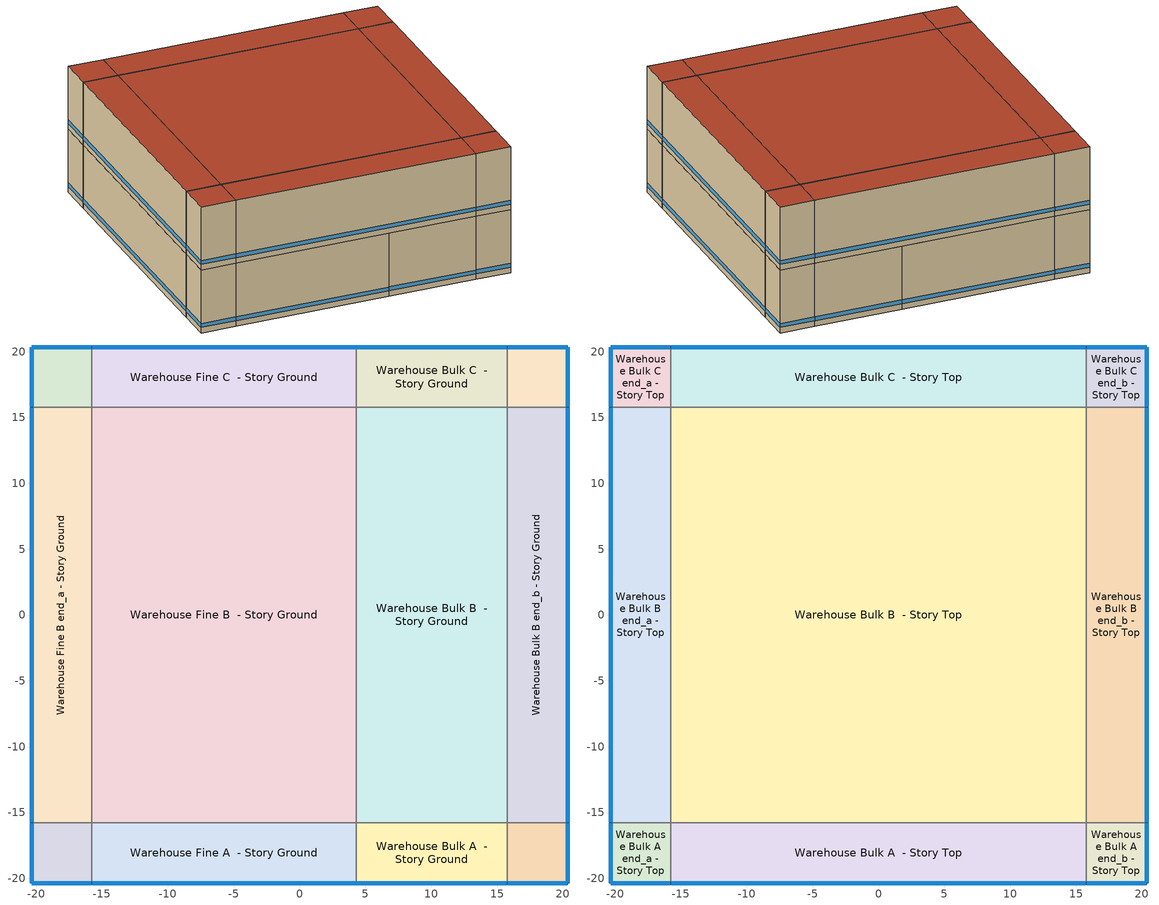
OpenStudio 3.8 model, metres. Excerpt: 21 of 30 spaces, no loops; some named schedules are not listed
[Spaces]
Warehouse Fine A end_a - Story Ground
 floor ground (Foundation F 126 Perim 914 Area 209): -20.35,-20.35 -20.35,-15.78 -15.78,-15.78 -15.78,-20.35 z0
 wall outside: -20.35,-15.78 -20.35,-20.35 -15.78,-20.35 z0:8.53
 wall to Warehouse Fine B end_a - Story Ground: -15.78,-15.78 -20.35,-15.78 z0:8.53
 wall to Warehouse Fine A  - Story Ground: -15.78,-20.35 -15.78,-15.78 z0:8.53
 window (Window U-0.56 SHGC 0.39): -20.35,-15.8 -20.35,-20.33 / -20.33,-20.35 -15.8,-20.35 z0.76:1.28
 ceiling adiabatic (Typical Interior Ceiling): -15.78,-20.35 -15.78,-15.78 -20.35,-15.78 -20.35,-20.35 z8.53
Warehouse Fine B end_a - Story Ground
 floor ground (Foundation F 126 Perim 3156 Area 14428): -20.35,-15.78 -20.35,15.78 -15.78,15.78 -15.78,-15.78 z0
 wall outside: -20.35,15.78 -20.35,-15.78 z0:8.53
 wall to Warehouse Fine C end_a - Story Ground: -15.78,15.78 -20.35,15.78 z0:8.53
 wall to Warehouse Fine B  - Story Ground: -15.78,-15.78 -15.78,15.78 z0:8.53
 window (Window U-0.56 SHGC 0.39): -20.35,15.75 -20.35,-15.75 z0.76:1.27
 ceiling adiabatic (Typical Interior Ceiling): -15.78,-15.78 -15.78,15.78 -20.35,15.78 -20.35,-15.78 z8.53
Warehouse Fine C end_a - Story Ground
 floor ground (Foundation F 126 Perim 914 Area 209): -20.35,15.78 -20.35,20.35 -15.78,20.35 -15.78,15.78 z0
 wall outside: -15.78,20.35 -20.35,20.35 -20.35,15.78 z0:8.53
 wall to Warehouse Fine C  - Story Ground: -15.78,15.78 -15.78,20.35 z0:8.53
 window (Window U-0.56 SHGC 0.39): -20.35,20.33 -20.35,15.8 / -15.8,20.35 -20.33,20.35 z0.76:1.28
 ceiling adiabatic (Typical Interior Ceiling): -15.78,15.78 -15.78,20.35 -20.35,20.35 -20.35,15.78 z8.53
Warehouse Fine A  - Story Ground
 floor ground (Foundation F 126 Perim 201 Area 9188): -15.78,-20.35 -15.78,-15.78 4.32,-15.78 4.32,-20.35 z0
 wall outside: -15.78,-20.35 4.32,-20.35 z0:8.53
 wall to Warehouse Fine B  - Story Ground: 4.32,-15.78 -15.78,-15.78 z0:8.53
 wall to Warehouse Bulk A  - Story Ground: 4.32,-20.35 4.32,-15.78 z0:8.53
 window (Window U-0.56 SHGC 0.39): -15.75,-20.35 4.29,-20.35 z0.76:1.28
 ceiling adiabatic (Typical Interior Ceiling): 4.32,-20.35 4.32,-15.78 -15.78,-15.78 -15.78,-20.35 z8.53
Warehouse Fine B  - Story Ground
 floor ground (Foundation F 126 Perim 0 Area 6342): -15.78,-15.78 -15.78,15.78 4.32,15.78 4.32,-15.78 z0
 wall to Warehouse Fine C  - Story Ground: 4.32,15.78 -15.78,15.78 z0:8.53
 wall to Warehouse Bulk B  - Story Ground: 4.32,-15.78 4.32,15.78 z0:8.53
 ceiling adiabatic (Typical Interior Ceiling): 4.32,-15.78 4.32,15.78 -15.78,15.78 -15.78,-15.78 z8.53
Warehouse Fine C  - Story Ground
 floor ground (Foundation F 126 Perim 201 Area 9188): -15.78,15.78 -15.78,20.35 4.32,20.35 4.32,15.78 z0
 wall outside: 4.32,20.35 -15.78,20.35 z0:8.53
 wall to Warehouse Bulk C  - Story Ground: 4.32,15.78 4.32,20.35 z0:8.53
 window (Window U-0.56 SHGC 0.39): 4.29,20.35 -15.75,20.35 z0.76:1.28
 ceiling adiabatic (Typical Interior Ceiling): 4.32,15.78 4.32,20.35 -15.78,20.35 -15.78,15.78 z8.53
Warehouse Bulk A  - Story Ground
 floor ground (Foundation F 126 Perim 1146 Area 524): 4.32,-20.35 4.32,-15.78 15.78,-15.78 15.78,-20.35 z0
 wall outside: 4.32,-20.35 15.78,-20.35 z0:8.53
 wall to Warehouse Bulk B  - Story Ground: 15.78,-15.78 4.32,-15.78 z0:8.53
 wall to Warehouse Bulk A end_b - Story Ground: 15.78,-20.35 15.78,-15.78 z0:8.53
 window (Window U-0.56 SHGC 0.39): 4.34,-20.35 15.75,-20.35 z0.76:1.28
 ceiling adiabatic (Typical Interior Ceiling): 15.78,-20.35 15.78,-15.78 4.32,-15.78 4.32,-20.35 z8.53
Warehouse Bulk B  - Story Ground
 floor ground (Foundation F 126 Perim 0 Area 36165): 4.32,-15.78 4.32,15.78 15.78,15.78 15.78,-15.78 z0
 wall to Warehouse Bulk C  - Story Ground: 15.78,15.78 4.32,15.78 z0:8.53
 wall to Warehouse Bulk B end_b - Story Ground: 15.78,-15.78 15.78,15.78 z0:8.53
 ceiling adiabatic (Typical Interior Ceiling): 15.78,-15.78 15.78,15.78 4.32,15.78 4.32,-15.78 z8.53
Warehouse Bulk C  - Story Ground
 floor ground (Foundation F 126 Perim 1146 Area 524): 4.32,15.78 4.32,20.35 15.78,20.35 15.78,15.78 z0
 wall outside: 15.78,20.35 4.32,20.35 z0:8.53
 wall to Warehouse Bulk C end_b - Story Ground: 15.78,15.78 15.78,20.35 z0:8.53
 window (Window U-0.56 SHGC 0.39): 15.75,20.35 4.34,20.35 z0.76:1.28
 ceiling adiabatic (Typical Interior Ceiling): 15.78,15.78 15.78,20.35 4.32,20.35 4.32,15.78 z8.53
Warehouse Bulk A end_b - Story Ground
 floor ground (Foundation F 126 Perim 914 Area 209): 15.78,-20.35 15.78,-15.78 20.35,-15.78 20.35,-20.35 z0
 wall outside: 15.78,-20.35 20.35,-20.35 20.35,-15.78 z0:8.53
 wall to Warehouse Bulk B end_b - Story Ground: 20.35,-15.78 15.78,-15.78 z0:8.53
 window (Window U-0.56 SHGC 0.39): 15.8,-20.35 20.33,-20.35 / 20.35,-20.33 20.35,-15.8 z0.76:1.28
 ceiling adiabatic (Typical Interior Ceiling): 20.35,-20.35 20.35,-15.78 15.78,-15.78 15.78,-20.35 z8.53
Warehouse Bulk B end_b - Story Ground
 floor ground (Foundation F 126 Perim 3156 Area 14428): 15.78,-15.78 15.78,15.78 20.35,15.78 20.35,-15.78 z0
 wall outside: 20.35,-15.78 20.35,15.78 z0:8.53
 wall to Warehouse Bulk C end_b - Story Ground: 20.35,15.78 15.78,15.78 z0:8.53
 window (Window U-0.56 SHGC 0.39): 20.35,-15.75 20.35,15.75 z0.76:1.27
 ceiling adiabatic (Typical Interior Ceiling): 20.35,-15.78 20.35,15.78 15.78,15.78 15.78,-15.78 z8.53
Warehouse Bulk C end_b - Story Ground
 floor ground (Foundation F 126 Perim 914 Area 209): 15.78,15.78 15.78,20.35 20.35,20.35 20.35,15.78 z0
 wall outside: 20.35,15.78 20.35,20.35 15.78,20.35 z0:8.53
 window (Window U-0.56 SHGC 0.39): 20.33,20.35 15.8,20.35 / 20.35,15.8 20.35,20.33 z0.76:1.28
 ceiling adiabatic (Typical Interior Ceiling): 20.35,15.78 20.35,20.35 15.78,20.35 15.78,15.78 z8.53
Warehouse Bulk A end_a - Story Top
 floor adiabatic (Typical Interior Floor): -20.35,-20.35 -20.35,-15.78 -15.78,-15.78 -15.78,-20.35 z8.53
 wall outside: -20.35,-15.78 -20.35,-20.35 -15.78,-20.35 z8.53:17.07
 wall to Warehouse Bulk B end_a - Story Top: -15.78,-15.78 -20.35,-15.78 z8.53:17.07
 wall to Warehouse Bulk A  - Story Top: -15.78,-20.35 -15.78,-15.78 z8.53:17.07
 window (Window U-0.56 SHGC 0.39): -20.35,-15.8 -20.35,-20.33 / -20.33,-20.35 -15.8,-20.35 z9.3:9.81
 roof outside: -15.78,-20.35 -15.78,-15.78 -20.35,-15.78 -20.35,-20.35 z17.07
Warehouse Bulk B end_a - Story Top
 floor adiabatic (Typical Interior Floor): -20.35,-15.78 -20.35,15.78 -15.78,15.78 -15.78,-15.78 z8.53
 wall outside: -20.35,15.78 -20.35,-15.78 z8.53:17.07
 wall to Warehouse Bulk C end_a - Story Top: -15.78,15.78 -20.35,15.78 z8.53:17.07
 wall to Warehouse Bulk B  - Story Top: -15.78,-15.78 -15.78,15.78 z8.53:17.07
 window (Window U-0.56 SHGC 0.39): -20.35,15.75 -20.35,-15.75 z9.3:9.81
 roof outside: -15.78,-15.78 -15.78,15.78 -20.35,15.78 -20.35,-15.78 z17.07
Warehouse Bulk C end_a - Story Top
 floor adiabatic (Typical Interior Floor): -20.35,15.78 -20.35,20.35 -15.78,20.35 -15.78,15.78 z8.53
 wall outside: -15.78,20.35 -20.35,20.35 -20.35,15.78 z8.53:17.07
 wall to Warehouse Bulk C  - Story Top: -15.78,15.78 -15.78,20.35 z8.53:17.07
 window (Window U-0.56 SHGC 0.39): -20.35,20.33 -20.35,15.8 / -15.8,20.35 -20.33,20.35 z9.3:9.81
 roof outside: -15.78,15.78 -15.78,20.35 -20.35,20.35 -20.35,15.78 z17.07
Warehouse Bulk A  - Story Top
 floor adiabatic (Typical Interior Floor): -15.78,-20.35 -15.78,-15.78 15.78,-15.78 15.78,-20.35 z8.53
 wall outside: -15.78,-20.35 15.78,-20.35 z8.53:17.07
 wall to Warehouse Bulk B  - Story Top: 15.78,-15.78 -15.78,-15.78 z8.53:17.07
 wall to Warehouse Bulk A end_b - Story Top: 15.78,-20.35 15.78,-15.78 z8.53:17.07
 window (Window U-0.56 SHGC 0.39): -15.75,-20.35 15.75,-20.35 z9.3:9.81
 roof outside: 15.78,-20.35 15.78,-15.78 -15.78,-15.78 -15.78,-20.35 z17.07
Warehouse Bulk B  - Story Top
 floor adiabatic (Typical Interior Floor): -15.78,-15.78 -15.78,15.78 15.78,15.78 15.78,-15.78 z8.53
 wall to Warehouse Bulk C  - Story Top: 15.78,15.78 -15.78,15.78 z8.53:17.07
 wall to Warehouse Bulk B end_b - Story Top: 15.78,-15.78 15.78,15.78 z8.53:17.07
 roof outside: 15.78,-15.78 15.78,15.78 -15.78,15.78 -15.78,-15.78 z17.07
Warehouse Bulk C  - Story Top
 floor adiabatic (Typical Interior Floor): -15.78,15.78 -15.78,20.35 15.78,20.35 15.78,15.78 z8.53
 wall outside: 15.78,20.35 -15.78,20.35 z8.53:17.07
 wall to Warehouse Bulk C end_b - Story Top: 15.78,15.78 15.78,20.35 z8.53:17.07
 window (Window U-0.56 SHGC 0.39): 15.75,20.35 -15.75,20.35 z9.3:9.81
 roof outside: 15.78,15.78 15.78,20.35 -15.78,20.35 -15.78,15.78 z17.07
Warehouse Bulk A end_b - Story Top
 floor adiabatic (Typical Interior Floor): 15.78,-20.35 15.78,-15.78 20.35,-15.78 20.35,-20.35 z8.53
 wall outside: 15.78,-20.35 20.35,-20.35 20.35,-15.78 z8.53:17.07
 wall to Warehouse Bulk B end_b - Story Top: 20.35,-15.78 15.78,-15.78 z8.53:17.07
 window (Window U-0.56 SHGC 0.39): 15.8,-20.35 20.33,-20.35 / 20.35,-20.33 20.35,-15.8 z9.3:9.81
 roof outside: 20.35,-20.35 20.35,-15.78 15.78,-15.78 15.78,-20.35 z17.07
Warehouse Bulk B end_b - Story Top
 floor adiabatic (Typical Interior Floor): 15.78,-15.78 15.78,15.78 20.35,15.78 20.35,-15.78 z8.53
 wall outside: 20.35,-15.78 20.35,15.78 z8.53:17.07
 wall to Warehouse Bulk C end_b - Story Top: 20.35,15.78 15.78,15.78 z8.53:17.07
 window (Window U-0.56 SHGC 0.39): 20.35,-15.75 20.35,15.75 z9.3:9.81
 roof outside: 20.35,-15.78 20.35,15.78 15.78,15.78 15.78,-15.78 z17.07
Warehouse Bulk C end_b - Story Top
 floor adiabatic (Typical Interior Floor): 15.78,15.78 15.78,20.35 20.35,20.35 20.35,15.78 z8.53
 wall outside: 20.35,15.78 20.35,20.35 15.78,20.35 z8.53:17.07
 window (Window U-0.56 SHGC 0.39): 20.33,20.35 15.8,20.35 / 20.35,15.8 20.35,20.33 z9.3:9.81
 roof outside: 20.35,15.78 20.35,20.35 15.78,20.35 15.78,15.78 z17.07
[Site]
Meriden Markham Muni_CT_USA: Latitude {deg}=41.51; Longitude {deg}=-72.83; Time Zone {hr}=-5; Elevation {m}=32; Terrain=City
[Site:WaterMainsTemperature]
Calculation Method=Correlation; Annual Average Outdoor Air Temperature {C}=10.8258; Maximum Difference In Monthly Average Outdoor Air Temperatures {deltaC}=27.25
[SizingPeriod:DesignDay] Barometric Pressure {Pa}=100941; Rain Indicator=No; Snow Indicator=No; Day of Month=21; Daylight Saving Time Indicator=No; Humidity Condition Type=Wetbulb; Dry-Bulb Temperature Range Modifier Type=DefaultMultipliers
Name | Maximum Dry-Bulb Temperature {C} | Daily Dry-Bulb Temperature Range {deltaC} | Wind Speed {m/s} | Wind Direction {deg} | Month | Day Type | Wetbulb or DewPoint at Maximum Dry-Bulb {C} | Solar Model Indicator | ASHRAE Clear Sky Optical Depth for Beam Irradiance | ASHRAE Clear Sky Optical Depth for Diffuse Irradiance | Sky Clearness
Meriden Markham Muni Ann Clg .4% Condns DB=>MWB 1 | 32.6 | 10.8 | 3.5 | 300 | 7 | SummerDesignDay | 23.2 | ASHRAETau | 0.449 | 2.121
Meriden Markham Muni Ann Clg .4% Condns WB=>MDB 1 | 30.1 | 10.8 | 3.5 | 300 | 7 | SummerDesignDay | 24.8 | ASHRAETau | 0.449 | 2.121
Meriden Markham Muni Ann Htg 99.6% Condns DB 1 | -14.9 | 0 | 2.1 | 0 | 1 | WinterDesignDay | -14.9 | ASHRAEClearSky |  |  | 0
Meriden Markham Muni August .4% Condns DB=>MCWB 1 | 34.1 | 10.7 | 3.5 | 300 | 8 | SummerDesignDay | 24.1 | ASHRAETau | 0.437 | 2.19
[ClimateZones]
Climate Zone Institution Name 1=ASHRAE; Climate Zone Document Name 1=ANSI/ASHRAE Standard 169; Climate Zone Document Year 1=2006; Climate Zone Value 1=ASHRAE 169-2013-5A
[Building]
ComStock DOE Ref Pre-1980|Warehouse: North Axis {deg}=45; Default Construction Set=ComStock DOE Ref Pre-1980 - Warehouse - ASHRAE 169-2013-5A; Default Schedule Set=Building Default Schedule Set; Standards Building Type=Warehouse
[Site:GroundTemperature:FCfactorMethod]
January Ground Temperature {C}=9.7; February Ground Temperature {C}=6; March Ground Temperature {C}=-2.2; April Ground Temperature {C}=-3.4; May Ground Temperature {C}=-4.2; June Ground Temperature {C}=2.7; July Ground Temperature {C}=7.5; August Ground Temperature {C}=13.7; September Ground Temperature {C}=18.6; October Ground Temperature {C}=22; November Ground Temperature {C}=20.7; December Ground Temperature {C}=16.5
[Construction:FfactorGroundFloor] F-Factor {W/m-K}=1.26344
Name | Area {m2} | PerimeterExposed {m}
Foundation F 126 Perim 914 Area 209 | 20.9032 | 9.144
Foundation F 126 Perim 1146 Area 524 | 52.396 | 11.4602
Foundation F 126 Perim 201 Area 9188 | 91.8829 | 20.0969
Foundation F 126 Perim 3156 Area 14428 | 144.279 | 31.5571
Foundation F 126 Perim 0 Area 36165 | 361.65 | 0
Foundation F 126 Perim 0 Area 6342 | 634.198 | 0
[DefaultConstructionSet]
ComStock DOE Ref Pre-1980 - Warehouse - ASHRAE 169-2013-5A: Default Exterior Surface Constructions=Default Surface Constructions 1; Default Interior Surface Constructions=Default Surface Constructions 2; Default Ground Contact Surface Constructions=Default Surface Constructions 3; Default Exterior SubSurface Constructions=Default Sub Surface Constructions 1; Default Interior SubSurface Constructions=Default Sub Surface Constructions 2; Interior Partition Construction=Typical Interior Partition
[DefaultSurfaceConstructions]
Name | Floor Construction | Wall Construction | Roof Ceiling Construction
Default Surface Constructions 1 | Typical Insulated Exterior Mass Floor | Typical Insulated Exterior Mass Wall R-6.41 | Typical IEAD Roof R-13.89
Default Surface Constructions 2 | Typical Interior Floor | Typical Interior Wall | Typical Interior Ceiling
Default Surface Constructions 3 | Typical Insulated Carpeted 6in Slab Floor | Typical Insulated Basement Mass Wall
[Construction]
Typical Insulated Exterior Mass Floor: 4 in. Normalweight Concrete Floor, Typical Carpet Pad
Typical IEAD Roof R-13.89: Roof Membrane, Typical Insulation R-12.77, Metal Roof Surface
Typical Interior Floor: 100mm Normalweight concrete floor, CP02 CARPET PAD
Typical Interior Wall: G01 13mm gypsum board, G01 13mm gypsum board
Typical Interior Ceiling: CP02 CARPET PAD, 100mm Normalweight concrete floor
Typical Insulated Carpeted 6in Slab Floor: 6 in. Normalweight Concrete Floor, Typical Carpet Pad
Typical Insulated Basement Mass Wall: 8 in. Concrete Block Basement Wall
U 0.62 SHGC 0.41 Simple Glazing Window U-0.62 SHGC 0.41: U 0.62 SHGC 0.41 Simple Glazing U-0.62 SHGC 0.41
U 0.62 SHGC 0.41 Simple Glazing Window U-0.62 SHGC 0.41 1: U 0.62 SHGC 0.41 Simple Glazing U-0.62 SHGC 0.41 1
Typical Insulated Metal Door: F08 Metal surface, Typical Insulation R-4.02
Typical Overhead Door: Typical Insulation R-4.02
Typical Interior Window: Clear 3mm
Typical Interior Door; Typical Interior Partition: G05 25mm wood
Typical Insulated Exterior Mass Wall R-6.41: 1IN Stucco, 8IN CONCRETE HW RefBldg, Typical Insulation R-4.02, 1/2IN Gypsum
InteriorFurnishings 1: Std Wood 6inch 1
Window U-0.56 SHGC 0.39: Simple Glazing Double - LowE - Clear - Aluminum
[Material] Thermal Absorptance=0.9
Name | Roughness | Thickness {m} | Conductivity {W/m-K} | Density {kg/m3} | Specific Heat {J/kg-K} | Solar Absorptance | Visible Absorptance
4 in. Normalweight Concrete Floor | MediumRough | 0.1016 | 2.31 | 2322 | 832 | 0.7 | 0.7
1/2IN Gypsum | Smooth | 0.0127 | 0.16 | 784.9 | 830 | 0.4 | 0.4
Roof Membrane | VeryRough | 0.0095 | 0.16 | 1121.29 | 1460 | 0.7 | 0.7
Metal Roof Surface; F08 Metal surface | Smooth | 0.0008 | 45.28 | 7824 | 500 | 0.7 | 0.7
100mm Normalweight concrete floor | MediumRough | 0.1016 | 2.31045 | 2322 | 832.557 | 0.7 | 0.7
G01 13mm gypsum board | Smooth | 0.0127 | 0.160031 | 800.001 | 1090.73 | 0.7 | 0.5
6 in. Normalweight Concrete Floor | MediumRough | 0.1524 | 2.31 | 2322 | 832 | 0.7 | 0.7
8 in. Concrete Block Basement Wall | MediumRough | 0.2032 | 1.326 | 1842 | 912 | 0.7 | 0.7
G05 25mm wood | MediumSmooth | 0.0254 | 0.15 | 608 | 1630 | 0.5 | 0.5
1IN Stucco | Smooth | 0.0253 | 0.6918 | 1858 | 837 | 0.7 | 0.92
8IN CONCRETE HW RefBldg | Rough | 0.2032 | 1.311 | 2240 | 836.8 | 0.7 | 0.7
Std Wood 6inch 1 | MediumSmooth | 0.15 | 0.12 | 540 | 1210 | 0.7 | 0.7
[Material:NoMass] Roughness=Smooth; Thermal Absorptance=0.9; Solar Absorptance=0.7
Name | Thermal Resistance {m2-K/W} | Visible Absorptance
Typical Carpet Pad; CP02 CARPET PAD | 0.21648 | 0.8
Typical Insulation R-12.77 | 2.24922 | 0.7
Typical Insulation R-4.02 | 0.708275 | 0.7
[DefaultSubSurfaceConstructions]
Name | Fixed Window Construction | Operable Window Construction | Door Construction | Overhead Door Construction | Tubular Daylight Dome Construction | Tubular Daylight Diffuser Construction
Default Sub Surface Constructions 1 | U 0.62 SHGC 0.41 Simple Glazing Window U-0.62 SHGC 0.41 | U 0.62 SHGC 0.41 Simple Glazing Window U-0.62 SHGC 0.41 1 | Typical Insulated Metal Door | Typical Overhead Door | Typical Interior Window | Typical Interior Window
Default Sub Surface Constructions 2 | Typical Interior Window | Typical Interior Window | Typical Interior Door
[WindowMaterial:SimpleGlazingSystem]
Name | U-Factor {W/m2-K} | Solar Heat Gain Coefficient | Visible Transmittance
U 0.62 SHGC 0.41 Simple Glazing U-0.62 SHGC 0.41; U 0.62 SHGC 0.41 Simple Glazing U-0.62 SHGC 0.41 1 | 3.52052 | 0.41 | 0.32
Simple Glazing Double - LowE - Clear - Aluminum | 3.17415 | 0.386 | 0.591
[WindowMaterial:Glazing]
Clear 3mm: Optical Data Type=SpectralAverage; Thickness {m}=0.003; Solar Transmittance at Normal Incidence=0.837; Front Side Solar Reflectance at Normal Incidence=0.075; Back Side Solar Reflectance at Normal Incidence=0.075; Visible Transmittance at Normal Incidence=0.898; Front Side Visible Reflectance at Normal Incidence=0.081; Back Side Visible Reflectance at Normal Incidence=0.081; Infrared Transmittance at Normal Incidence=0; Front Side Infrared Hemispherical Emissivity=0.84; Back Side Infrared Hemispherical Emissivity=0.84; Conductivity {W/m-K}=0.9; Dirt Correction Factor for Solar and Visible Transmittance=1; Solar Diffusing=No
[SpaceType] Standards Building Type=Warehouse
Name | Default Schedule Set | Design Specification Outdoor Air Object | Standards Space Type
Warehouse Office - ComStock DOE Ref Pre-1980 | Warehouse Office Schedule Set | Warehouse Office Ventilation | Office
Warehouse Fine - ComStock DOE Ref Pre-1980 | Warehouse Fine Schedule Set | Warehouse Fine Ventilation | Fine
Warehouse Bulk - ComStock DOE Ref Pre-1980 | Warehouse Bulk Schedule Set | Warehouse Bulk Ventilation | Bulk
[BuildingStory] Nominal Floor to Floor Height {m}=8.5344
Name | Nominal Z Coordinate {m}
Story Ground | 0
Story Top | 8.5344
[Space]
Name | Space Type | Building Story | Thermal Zone
Warehouse Fine A end_a - Story Ground | Warehouse Fine - ComStock DOE Ref Pre-1980 | Story Ground | Zone Warehouse Fine A end_a - Story Ground
Warehouse Fine B end_a - Story Ground | Warehouse Fine - ComStock DOE Ref Pre-1980 | Story Ground | Zone Warehouse Fine B end_a - Story Ground
Warehouse Fine C end_a - Story Ground | Warehouse Fine - ComStock DOE Ref Pre-1980 | Story Ground | Zone Warehouse Fine C end_a - Story Ground
Warehouse Fine A  - Story Ground | Warehouse Fine - ComStock DOE Ref Pre-1980 | Story Ground | Zone Warehouse Fine A  - Story Ground
Warehouse Fine B  - Story Ground | Warehouse Fine - ComStock DOE Ref Pre-1980 | Story Ground | Zone Warehouse Fine B  - Story Ground
Warehouse Fine C  - Story Ground | Warehouse Fine - ComStock DOE Ref Pre-1980 | Story Ground | Zone Warehouse Fine C  - Story Ground
Warehouse Bulk A  - Story Ground | Warehouse Bulk - ComStock DOE Ref Pre-1980 | Story Ground | Zone Warehouse Bulk A  - Story Ground
Warehouse Bulk B  - Story Ground | Warehouse Bulk - ComStock DOE Ref Pre-1980 | Story Ground | Zone Warehouse Bulk B  - Story Ground
Warehouse Bulk C  - Story Ground | Warehouse Bulk - ComStock DOE Ref Pre-1980 | Story Ground | Zone Warehouse Bulk C  - Story Ground
Warehouse Bulk A end_b - Story Ground | Warehouse Bulk - ComStock DOE Ref Pre-1980 | Story Ground | Zone Warehouse Bulk A end_b - Story Ground
Warehouse Bulk B end_b - Story Ground | Warehouse Bulk - ComStock DOE Ref Pre-1980 | Story Ground | Zone Warehouse Bulk B end_b - Story Ground
Warehouse Bulk C end_b - Story Ground | Warehouse Bulk - ComStock DOE Ref Pre-1980 | Story Ground | Zone Warehouse Bulk C end_b - Story Ground
Warehouse Bulk A end_a - Story Top | Warehouse Bulk - ComStock DOE Ref Pre-1980 | Story Top | Zone Warehouse Bulk A end_a - Story Top
Warehouse Bulk B end_a - Story Top | Warehouse Bulk - ComStock DOE Ref Pre-1980 | Story Top | Zone Warehouse Bulk B end_a - Story Top
Warehouse Bulk C end_a - Story Top | Warehouse Bulk - ComStock DOE Ref Pre-1980 | Story Top | Zone Warehouse Bulk C end_a - Story Top
Warehouse Bulk A  - Story Top | Warehouse Bulk - ComStock DOE Ref Pre-1980 | Story Top | Zone Warehouse Bulk A  - Story Top
Warehouse Bulk B  - Story Top | Warehouse Bulk - ComStock DOE Ref Pre-1980 | Story Top | Zone Warehouse Bulk B  - Story Top
Warehouse Bulk C  - Story Top | Warehouse Bulk - ComStock DOE Ref Pre-1980 | Story Top | Zone Warehouse Bulk C  - Story Top
Warehouse Bulk A end_b - Story Top | Warehouse Bulk - ComStock DOE Ref Pre-1980 | Story Top | Zone Warehouse Bulk A end_b - Story Top
Warehouse Bulk B end_b - Story Top | Warehouse Bulk - ComStock DOE Ref Pre-1980 | Story Top | Zone Warehouse Bulk B end_b - Story Top
Warehouse Bulk C end_b - Story Top | Warehouse Bulk - ComStock DOE Ref Pre-1980 | Story Top | Zone Warehouse Bulk C end_b - Story Top
Warehouse Office A end_a - Story Ground | Warehouse Office - ComStock DOE Ref Pre-1980 | Story Ground | Zone Warehouse Office A end_a - Story Ground
Warehouse Office B end_a - Story Ground | Warehouse Office - ComStock DOE Ref Pre-1980 | Story Ground | Zone Warehouse Office B end_a - Story Ground
Warehouse Office C end_a - Story Ground | Warehouse Office - ComStock DOE Ref Pre-1980 | Story Ground | Zone Warehouse Office C end_a - Story Ground
Warehouse Office A  - Story Ground | Warehouse Office - ComStock DOE Ref Pre-1980 | Story Ground | Zone Warehouse Office A  - Story Ground
Warehouse Office B  - Story Ground | Warehouse Office - ComStock DOE Ref Pre-1980 | Story Ground | Zone Warehouse Office B  - Story Ground
Warehouse Office C  - Story Ground | Warehouse Office - ComStock DOE Ref Pre-1980 | Story Ground | Zone Warehouse Office C  - Story Ground
Warehouse Office A end_b - Story Ground | Warehouse Office - ComStock DOE Ref Pre-1980 | Story Ground | Zone Warehouse Office A end_b - Story Ground
Warehouse Office B end_b - Story Ground | Warehouse Office - ComStock DOE Ref Pre-1980 | Story Ground | Zone Warehouse Office B end_b - Story Ground
Warehouse Office C end_b - Story Ground | Warehouse Office - ComStock DOE Ref Pre-1980 | Story Ground | Zone Warehouse Office C end_b - Story Ground
[ThermalZone] Multiplier=1; Use Ideal Air Loads=No
Name | Thermostat
Zone Warehouse Fine A end_a - Story Ground | Warehouse Fine - ComStock DOE Ref Pre-1980 Thermostat 1
Zone Warehouse Fine B end_a - Story Ground | Warehouse Fine - ComStock DOE Ref Pre-1980 Thermostat 3
Zone Warehouse Fine C end_a - Story Ground | Warehouse Fine - ComStock DOE Ref Pre-1980 Thermostat 5
Zone Warehouse Fine A  - Story Ground | Warehouse Fine - ComStock DOE Ref Pre-1980 Thermostat
Zone Warehouse Fine B  - Story Ground | Warehouse Fine - ComStock DOE Ref Pre-1980 Thermostat 2
Zone Warehouse Fine C  - Story Ground | Warehouse Fine - ComStock DOE Ref Pre-1980 Thermostat 4
Zone Warehouse Bulk A  - Story Ground | Warehouse Bulk - ComStock DOE Ref Pre-1980 Thermostat
Zone Warehouse Bulk B  - Story Ground | Warehouse Bulk - ComStock DOE Ref Pre-1980 Thermostat 5
Zone Warehouse Bulk C  - Story Ground | Warehouse Bulk - ComStock DOE Ref Pre-1980 Thermostat 10
Zone Warehouse Bulk A end_b - Story Ground | Warehouse Bulk - ComStock DOE Ref Pre-1980 Thermostat 3
Zone Warehouse Bulk B end_b - Story Ground | Warehouse Bulk - ComStock DOE Ref Pre-1980 Thermostat 8
Zone Warehouse Bulk C end_b - Story Ground | Warehouse Bulk - ComStock DOE Ref Pre-1980 Thermostat 13
Zone Warehouse Bulk A end_a - Story Top | Warehouse Bulk - ComStock DOE Ref Pre-1980 Thermostat 2
Zone Warehouse Bulk B end_a - Story Top | Warehouse Bulk - ComStock DOE Ref Pre-1980 Thermostat 7
Zone Warehouse Bulk C end_a - Story Top | Warehouse Bulk - ComStock DOE Ref Pre-1980 Thermostat 12
Zone Warehouse Bulk A  - Story Top | Warehouse Bulk - ComStock DOE Ref Pre-1980 Thermostat 1
Zone Warehouse Bulk B  - Story Top | Warehouse Bulk - ComStock DOE Ref Pre-1980 Thermostat 6
Zone Warehouse Bulk C  - Story Top | Warehouse Bulk - ComStock DOE Ref Pre-1980 Thermostat 11
Zone Warehouse Bulk A end_b - Story Top | Warehouse Bulk - ComStock DOE Ref Pre-1980 Thermostat 4
Zone Warehouse Bulk B end_b - Story Top | Warehouse Bulk - ComStock DOE Ref Pre-1980 Thermostat 9
Zone Warehouse Bulk C end_b - Story Top | Warehouse Bulk - ComStock DOE Ref Pre-1980 Thermostat 14
Zone Warehouse Office A end_a - Story Ground | Warehouse Office - ComStock DOE Ref Pre-1980 Thermostat 1
Zone Warehouse Office B end_a - Story Ground | Warehouse Office - ComStock DOE Ref Pre-1980 Thermostat 4
Zone Warehouse Office C end_a - Story Ground | Warehouse Office - ComStock DOE Ref Pre-1980 Thermostat 7
Zone Warehouse Office A  - Story Ground | Warehouse Office - ComStock DOE Ref Pre-1980 Thermostat
Zone Warehouse Office B  - Story Ground | Warehouse Office - ComStock DOE Ref Pre-1980 Thermostat 3
Zone Warehouse Office C  - Story Ground | Warehouse Office - ComStock DOE Ref Pre-1980 Thermostat 6
Zone Warehouse Office A end_b - Story Ground | Warehouse Office - ComStock DOE Ref Pre-1980 Thermostat 2
Zone Warehouse Office B end_b - Story Ground | Warehouse Office - ComStock DOE Ref Pre-1980 Thermostat 5
Zone Warehouse Office C end_b - Story Ground | Warehouse Office - ComStock DOE Ref Pre-1980 Thermostat 8
[Lights:Definition] Design Level Calculation Method=Watts/Area; Fraction Visible=0.2; Return Air Fraction=0
Name | Watts per Space Floor Area {W/m2} | Fraction Radiant
Warehouse Bulk - ComStock DOE Ref Pre-1980 General Lights Definition | 3.24117 | 0.465
Warehouse Fine - ComStock DOE Ref Pre-1980 General Lights Definition | 6.6746 | 0.465
Warehouse Office - ComStock DOE Ref Pre-1980 General Lights Definition | 6.74433 | 0.31
[ElectricEquipment:Definition] Fraction Latent=0
Name | Design Level Calculation Method | Watts per Space Floor Area {W/m2} | Fraction Radiant | Fraction Lost | Design Level {W}
Warehouse Bulk Elec Equip Definition | Watts/Area | 8.8185 | 0.5 | 0
Warehouse Office Elec Equip Definition | Watts/Area | 27.8263 | 0.5 | 0
Elevator Lift Motor | EquipmentLevel |  | 0 | 1 | 14610
[ElectricEquipment]
Name | Electric Equipment Definition | Space or SpaceType | Schedule | Multiplier
Warehouse Bulk Elec Equip | Warehouse Bulk Elec Equip Definition | Warehouse Bulk - ComStock DOE Ref Pre-1980
Warehouse Office Elec Equip | Warehouse Office Elec Equip Definition | Warehouse Office - ComStock DOE Ref Pre-1980
2 Elevator Lift Motors | Elevator Lift Motor | Warehouse Fine B  - Story Ground | Elevator Schedule 1 | 2
[DesignSpecification:OutdoorAir] Outdoor Air Method=Sum
Name | Outdoor Air Flow per Floor Area {m3/s-m2} | Outdoor Air Flow per Person {m3/s-person}
Warehouse Bulk Ventilation; Warehouse Fine Ventilation | 0.000254
Warehouse Office Ventilation |  | 0.00943895
[DefaultScheduleSet]
Name | Number of People Schedule | People Activity Level Schedule | Lighting Schedule | Electric Equipment Schedule | Infiltration Schedule | Hours of Operation Schedule
Warehouse Bulk Schedule Set; Warehouse Fine Schedule Set | Warehouse Bldg Occ | Warehouse Activity | Warehouse BLDG_LIGHT_STORAGE_SCH | Warehouse Bldg Equip | Always On
Warehouse Office Schedule Set | Warehouse Bldg Occ | Warehouse Activity | Warehouse BLDG_LIGHT_OFFICE_SCH | Warehouse Office_Plug_SCH | Always On
Building Default Schedule Set |  |  |  |  |  | Building Hours of Operation NonResidential
[People:Definition]
Warehouse Office People Definition: Number of People Calculation Method=People/Area; People per Space Floor Area {person/m2}=0.0210973; Fraction Radiant=0.3
[People]
Warehouse Office People: People Definition=Warehouse Office People Definition; Space or SpaceType=Warehouse Office - ComStock DOE Ref Pre-1980; Work Efficiency Schedule=Work Efficiency Schedule; Clothing Insulation Schedule=Clothing Schedule; Air Velocity Schedule=Air Velocity Schedule; Multiplier=1
[Exterior:Lights:Definition]
Name | Design Level {W}
Parking Areas and Drives Def (W/ft^2) | 0.0276385
Building Facades Def (W/ft^2) | 0.15
Main Entries Def (W/ft) | 30
Other Doors Def (W/ft) | 20
[Exterior:Lights] Schedule=Always On Discrete; Control Option=AstronomicalClock
Name | Exterior Lights Definition | Multiplier
Parking Areas and Drives | Parking Areas and Drives Def (W/ft^2) | 15187.5
Building Facades | Building Facades Def (W/ft^2) | 17356.3
Main Entries | Main Entries Def (W/ft) | 15
Other Doors | Other Doors Def (W/ft) | 15
[ThermostatSetpoint:DualSetpoint]
Name | Heating Setpoint Temperature Schedule | Cooling Setpoint Temperature Schedule
Warehouse Bulk - ComStock DOE Ref Pre-1980 Thermostat; Warehouse Bulk - ComStock DOE Ref Pre-1980 Thermostat 1; Warehouse Bulk - ComStock DOE Ref Pre-1980 Thermostat 2; Warehouse Bulk - ComStock DOE Ref Pre-1980 Thermostat 3; Warehouse Bulk - ComStock DOE Ref Pre-1980 Thermostat 4; Warehouse Bulk - ComStock DOE Ref Pre-1980 Thermostat 5; Warehouse Bulk - ComStock DOE Ref Pre-1980 Thermostat 6; Warehouse Bulk - ComStock DOE Ref Pre-1980 Thermostat 7; Warehouse Bulk - ComStock DOE Ref Pre-1980 Thermostat 8; Warehouse Bulk - ComStock DOE Ref Pre-1980 Thermostat 9; Warehouse Bulk - ComStock DOE Ref Pre-1980 Thermostat 10; Warehouse Bulk - ComStock DOE Ref Pre-1980 Thermostat 11; Warehouse Bulk - ComStock DOE Ref Pre-1980 Thermostat 12; Warehouse Bulk - ComStock DOE Ref Pre-1980 Thermostat 13; Warehouse Bulk - ComStock DOE Ref Pre-1980 Thermostat 14 | Warehouse HtgSetp BulkStorage | Warehouse ClgSetp BulkStorage
Warehouse Fine - ComStock DOE Ref Pre-1980 Thermostat; Warehouse Fine - ComStock DOE Ref Pre-1980 Thermostat 1; Warehouse Fine - ComStock DOE Ref Pre-1980 Thermostat 2; Warehouse Fine - ComStock DOE Ref Pre-1980 Thermostat 3; Warehouse Fine - ComStock DOE Ref Pre-1980 Thermostat 4; Warehouse Fine - ComStock DOE Ref Pre-1980 Thermostat 5 | Warehouse HtgSetp FineStorage | Warehouse ClgSetp FineStorage
Warehouse Office - ComStock DOE Ref Pre-1980 Thermostat; Warehouse Office - ComStock DOE Ref Pre-1980 Thermostat 1; Warehouse Office - ComStock DOE Ref Pre-1980 Thermostat 2; Warehouse Office - ComStock DOE Ref Pre-1980 Thermostat 3; Warehouse Office - ComStock DOE Ref Pre-1980 Thermostat 4; Warehouse Office - ComStock DOE Ref Pre-1980 Thermostat 5; Warehouse Office - ComStock DOE Ref Pre-1980 Thermostat 6; Warehouse Office - ComStock DOE Ref Pre-1980 Thermostat 7; Warehouse Office - ComStock DOE Ref Pre-1980 Thermostat 8 | Warehouse HtgSetp | Warehouse Cooling Setpoint
[InternalMass:Definition]
Internal Mass Definition 2: Construction=InteriorFurnishings 1; Design Level Calculation Method=SurfaceArea/Area; Surface Area per Space Floor Area=2
[InternalMass] Internal Mass Definition=Internal Mass Definition 2; Multiplier=1
Name | Space or SpaceType
Warehouse Office C end_b - Story Ground Mass | Warehouse Office C end_b - Story Ground
Warehouse Fine A  - Story Ground Mass | Warehouse Fine A  - Story Ground
Warehouse Fine B end_a - Story Ground Mass | Warehouse Fine B end_a - Story Ground
Warehouse Office B end_b - Story Ground Mass | Warehouse Office B end_b - Story Ground
Warehouse Fine B  - Story Ground Mass | Warehouse Fine B  - Story Ground
Warehouse Fine C end_a - Story Ground Mass | Warehouse Fine C end_a - Story Ground
Warehouse Fine C  - Story Ground Mass | Warehouse Fine C  - Story Ground
Warehouse Office C end_a - Story Ground Mass | Warehouse Office C end_a - Story Ground
Warehouse Fine A end_a - Story Ground Mass | Warehouse Fine A end_a - Story Ground
Warehouse Office A  - Story Ground Mass | Warehouse Office A  - Story Ground
Warehouse Office A end_a - Story Ground Mass | Warehouse Office A end_a - Story Ground
Warehouse Office B end_a - Story Ground Mass | Warehouse Office B end_a - Story Ground
Warehouse Office B  - Story Ground Mass | Warehouse Office B  - Story Ground
Warehouse Office C  - Story Ground Mass | Warehouse Office C  - Story Ground
Warehouse Office A end_b - Story Ground Mass | Warehouse Office A end_b - Story Ground
[Lights] Fraction Replaceable=1
Name | Lights Definition | Space or SpaceType
Warehouse Bulk - ComStock DOE Ref Pre-1980 General Lighting | Warehouse Bulk - ComStock DOE Ref Pre-1980 General Lights Definition | Warehouse Bulk - ComStock DOE Ref Pre-1980
Warehouse Fine - ComStock DOE Ref Pre-1980 General Lighting | Warehouse Fine - ComStock DOE Ref Pre-1980 General Lights Definition | Warehouse Fine - ComStock DOE Ref Pre-1980
Warehouse Office - ComStock DOE Ref Pre-1980 General Lighting | Warehouse Office - ComStock DOE Ref Pre-1980 General Lights Definition | Warehouse Office - ComStock DOE Ref Pre-1980
[SpaceInfiltration:DesignFlowRate] Design Flow Rate Calculation Method=Flow/ExteriorArea; Flow per Exterior Surface Area {m3/s-m2}=0.000413282; Velocity Term Coefficient=0
Name | Space or SpaceType | Schedule | Constant Term Coefficient | Temperature Term Coefficient | Velocity Squared Term Coefficient
Warehouse Office C end_b - Story Ground HVAC On Infiltration | Warehouse Office C end_b - Story Ground | Infiltration HVAC On Schedule | 0.0164 | 0.0054 | 0.036
Warehouse Office C end_b - Story Ground HVAC Off Infiltration | Warehouse Office C end_b - Story Ground | Infiltration HVAC Off Schedule | 0 | 0.009 | 0.0471
Warehouse Bulk A end_a - Story Top HVAC On Infiltration | Warehouse Bulk A end_a - Story Top | Infiltration HVAC On Schedule | 0.0164 | 0.0054 | 0.036
Warehouse Bulk A end_a - Story Top HVAC Off Infiltration | Warehouse Bulk A end_a - Story Top | Infiltration HVAC Off Schedule | 0 | 0.009 | 0.0471
Warehouse Bulk A end_b - Story Ground HVAC On Infiltration | Warehouse Bulk A end_b - Story Ground | Infiltration HVAC On Schedule | 0.0164 | 0.0054 | 0.036
Warehouse Bulk A end_b - Story Ground HVAC Off Infiltration | Warehouse Bulk A end_b - Story Ground | Infiltration HVAC Off Schedule | 0 | 0.009 | 0.0471
Warehouse Bulk C  - Story Ground HVAC On Infiltration | Warehouse Bulk C  - Story Ground | Infiltration HVAC On Schedule | 0.0164 | 0.0054 | 0.036
Warehouse Bulk C  - Story Ground HVAC Off Infiltration | Warehouse Bulk C  - Story Ground | Infiltration HVAC Off Schedule | 0 | 0.009 | 0.0471
Warehouse Bulk A  - Story Ground HVAC On Infiltration | Warehouse Bulk A  - Story Ground | Infiltration HVAC On Schedule | 0.0164 | 0.0054 | 0.036
Warehouse Bulk A  - Story Ground HVAC Off Infiltration | Warehouse Bulk A  - Story Ground | Infiltration HVAC Off Schedule | 0 | 0.009 | 0.0471
Warehouse Fine A  - Story Ground HVAC On Infiltration | Warehouse Fine A  - Story Ground | Infiltration HVAC On Schedule | 0.0164 | 0.0054 | 0.036
Warehouse Fine A  - Story Ground HVAC Off Infiltration | Warehouse Fine A  - Story Ground | Infiltration HVAC Off Schedule | 0 | 0.009 | 0.0471
Warehouse Fine B end_a - Story Ground HVAC On Infiltration | Warehouse Fine B end_a - Story Ground | Infiltration HVAC On Schedule | 0.0164 | 0.0054 | 0.036
Warehouse Fine B end_a - Story Ground HVAC Off Infiltration | Warehouse Fine B end_a - Story Ground | Infiltration HVAC Off Schedule | 0 | 0.009 | 0.0471
Warehouse Bulk B end_b - Story Top HVAC On Infiltration | Warehouse Bulk B end_b - Story Top | Infiltration HVAC On Schedule | 0.0164 | 0.0054 | 0.036
Warehouse Bulk B end_b - Story Top HVAC Off Infiltration | Warehouse Bulk B end_b - Story Top | Infiltration HVAC Off Schedule | 0 | 0.009 | 0.0471
Warehouse Bulk C end_b - Story Ground HVAC On Infiltration | Warehouse Bulk C end_b - Story Ground | Infiltration HVAC On Schedule | 0.0164 | 0.0054 | 0.036
Warehouse Bulk C end_b - Story Ground HVAC Off Infiltration | Warehouse Bulk C end_b - Story Ground | Infiltration HVAC Off Schedule | 0 | 0.009 | 0.0471
Warehouse Bulk B end_b - Story Ground HVAC On Infiltration | Warehouse Bulk B end_b - Story Ground | Infiltration HVAC On Schedule | 0.0164 | 0.0054 | 0.036
Warehouse Bulk B end_b - Story Ground HVAC Off Infiltration | Warehouse Bulk B end_b - Story Ground | Infiltration HVAC Off Schedule | 0 | 0.009 | 0.0471
Warehouse Office B end_b - Story Ground HVAC On Infiltration | Warehouse Office B end_b - Story Ground | Infiltration HVAC On Schedule | 0.0164 | 0.0054 | 0.036
Warehouse Office B end_b - Story Ground HVAC Off Infiltration | Warehouse Office B end_b - Story Ground | Infiltration HVAC Off Schedule | 0 | 0.009 | 0.0471
Warehouse Fine C end_a - Story Ground HVAC On Infiltration | Warehouse Fine C end_a - Story Ground | Infiltration HVAC On Schedule | 0.0164 | 0.0054 | 0.036
Warehouse Fine C end_a - Story Ground HVAC Off Infiltration | Warehouse Fine C end_a - Story Ground | Infiltration HVAC Off Schedule | 0 | 0.009 | 0.0471
Warehouse Bulk B  - Story Top HVAC On Infiltration | Warehouse Bulk B  - Story Top | Infiltration HVAC On Schedule | 0.0164 | 0.0054 | 0.036
Warehouse Bulk B  - Story Top HVAC Off Infiltration | Warehouse Bulk B  - Story Top | Infiltration HVAC Off Schedule | 0 | 0.009 | 0.0471
Warehouse Fine C  - Story Ground HVAC On Infiltration | Warehouse Fine C  - Story Ground | Infiltration HVAC On Schedule | 0.0164 | 0.0054 | 0.036
Warehouse Fine C  - Story Ground HVAC Off Infiltration | Warehouse Fine C  - Story Ground | Infiltration HVAC Off Schedule | 0 | 0.009 | 0.0471
Warehouse Office C end_a - Story Ground HVAC On Infiltration | Warehouse Office C end_a - Story Ground | Infiltration HVAC On Schedule | 0.0164 | 0.0054 | 0.036
Warehouse Office C end_a - Story Ground HVAC Off Infiltration | Warehouse Office C end_a - Story Ground | Infiltration HVAC Off Schedule | 0 | 0.009 | 0.0471
Warehouse Fine A end_a - Story Ground HVAC On Infiltration | Warehouse Fine A end_a - Story Ground | Infiltration HVAC On Schedule | 0.0164 | 0.0054 | 0.036
Warehouse Fine A end_a - Story Ground HVAC Off Infiltration | Warehouse Fine A end_a - Story Ground | Infiltration HVAC Off Schedule | 0 | 0.009 | 0.0471
Warehouse Bulk A end_b - Story Top HVAC On Infiltration | Warehouse Bulk A end_b - Story Top | Infiltration HVAC On Schedule | 0.0164 | 0.0054 | 0.036
Warehouse Bulk A end_b - Story Top HVAC Off Infiltration | Warehouse Bulk A end_b - Story Top | Infiltration HVAC Off Schedule | 0 | 0.009 | 0.0471
Warehouse Office A  - Story Ground HVAC On Infiltration | Warehouse Office A  - Story Ground | Infiltration HVAC On Schedule | 0.0164 | 0.0054 | 0.036
Warehouse Office A  - Story Ground HVAC Off Infiltration | Warehouse Office A  - Story Ground | Infiltration HVAC Off Schedule | 0 | 0.009 | 0.0471
Warehouse Bulk B end_a - Story Top HVAC On Infiltration | Warehouse Bulk B end_a - Story Top | Infiltration HVAC On Schedule | 0.0164 | 0.0054 | 0.036
Warehouse Bulk B end_a - Story Top HVAC Off Infiltration | Warehouse Bulk B end_a - Story Top | Infiltration HVAC Off Schedule | 0 | 0.009 | 0.0471
Warehouse Bulk C end_a - Story Top HVAC On Infiltration | Warehouse Bulk C end_a - Story Top | Infiltration HVAC On Schedule | 0.0164 | 0.0054 | 0.036
Warehouse Bulk C end_a - Story Top HVAC Off Infiltration | Warehouse Bulk C end_a - Story Top | Infiltration HVAC Off Schedule | 0 | 0.009 | 0.0471
Warehouse Bulk A  - Story Top HVAC On Infiltration | Warehouse Bulk A  - Story Top | Infiltration HVAC On Schedule | 0.0164 | 0.0054 | 0.036
Warehouse Bulk A  - Story Top HVAC Off Infiltration | Warehouse Bulk A  - Story Top | Infiltration HVAC Off Schedule | 0 | 0.009 | 0.0471
Warehouse Bulk C end_b - Story Top HVAC On Infiltration | Warehouse Bulk C end_b - Story Top | Infiltration HVAC On Schedule | 0.0164 | 0.0054 | 0.036
Warehouse Bulk C end_b - Story Top HVAC Off Infiltration | Warehouse Bulk C end_b - Story Top | Infiltration HVAC Off Schedule | 0 | 0.009 | 0.0471
Warehouse Office A end_a - Story Ground HVAC On Infiltration | Warehouse Office A end_a - Story Ground | Infiltration HVAC On Schedule | 0.0164 | 0.0054 | 0.036
Warehouse Office A end_a - Story Ground HVAC Off Infiltration | Warehouse Office A end_a - Story Ground | Infiltration HVAC Off Schedule | 0 | 0.009 | 0.0471
Warehouse Office B end_a - Story Ground HVAC On Infiltration | Warehouse Office B end_a - Story Ground | Infiltration HVAC On Schedule | 0.0164 | 0.0054 | 0.036
Warehouse Office B end_a - Story Ground HVAC Off Infiltration | Warehouse Office B end_a - Story Ground | Infiltration HVAC Off Schedule | 0 | 0.009 | 0.0471
Warehouse Office B  - Story Ground HVAC On Infiltration | Warehouse Office B  - Story Ground | Infiltration HVAC On Schedule | 0.0164 | 0.0054 | 0.036
Warehouse Office B  - Story Ground HVAC Off Infiltration | Warehouse Office B  - Story Ground | Infiltration HVAC Off Schedule | 0 | 0.009 | 0.0471
Warehouse Office C  - Story Ground HVAC On Infiltration | Warehouse Office C  - Story Ground | Infiltration HVAC On Schedule | 0.0164 | 0.0054 | 0.036
Warehouse Office C  - Story Ground HVAC Off Infiltration | Warehouse Office C  - Story Ground | Infiltration HVAC Off Schedule | 0 | 0.009 | 0.0471
Warehouse Bulk C  - Story Top HVAC On Infiltration | Warehouse Bulk C  - Story Top | Infiltration HVAC On Schedule | 0.0164 | 0.0054 | 0.036
Warehouse Bulk C  - Story Top HVAC Off Infiltration | Warehouse Bulk C  - Story Top | Infiltration HVAC Off Schedule | 0 | 0.009 | 0.0471
Warehouse Office A end_b - Story Ground HVAC On Infiltration | Warehouse Office A end_b - Story Ground | Infiltration HVAC On Schedule | 0.0164 | 0.0054 | 0.036
Warehouse Office A end_b - Story Ground HVAC Off Infiltration | Warehouse Office A end_b - Story Ground | Infiltration HVAC Off Schedule | 0 | 0.009 | 0.0471
[Schedule:Ruleset]
Name | Default Day Schedule | Summer Design Day Schedule | Winter Design Day Schedule
Warehouse Bldg Occ | Warehouse Bldg Occ Default | Warehouse Bldg Occ Summer Design Day | Warehouse Bldg Occ Winter Design Day
Warehouse Activity | Warehouse Activity Default | Warehouse Activity Summer Design Day | Warehouse Activity Winter Design Day
Warehouse BLDG_LIGHT_STORAGE_SCH | Warehouse BLDG_LIGHT_STORAGE_SCH Default | Warehouse BLDG_LIGHT_STORAGE_SCH Summer Design Day | Warehouse BLDG_LIGHT_STORAGE_SCH Winter Design Day
Warehouse Bldg Equip | Warehouse Bldg Equip Default | Warehouse Bldg Equip Summer Design Day | Warehouse Bldg Equip Winter Design Day
Always On | Always On Default
Clothing Schedule | Clothing Schedule Default Winter Clothes
Air Velocity Schedule | Air Velocity Schedule Default
Work Efficiency Schedule | Work Efficiency Schedule Default
Warehouse BLDG_LIGHT_OFFICE_SCH | Warehouse BLDG_LIGHT_OFFICE_SCH Default | Warehouse BLDG_LIGHT_OFFICE_SCH Summer Design Day | Warehouse BLDG_LIGHT_OFFICE_SCH Winter Design Day
Warehouse Office_Plug_SCH | Warehouse Office_Plug_SCH Default | Warehouse Office_Plug_SCH Summer Design Day | Warehouse Office_Plug_SCH Winter Design Day
Elevator Schedule 1 | 30 space(s) Occ Sch Default 1 | 30 space(s) Occ Sch Summer Design Day 1 | 30 space(s) Occ Sch Winter Design Day 1
Warehouse HtgSetp BulkStorage | Warehouse HtgSetp BulkStorage Default | Schedule Day 2 | Schedule Day 3
Warehouse ClgSetp BulkStorage | Warehouse ClgSetp BulkStorage Default | Warehouse ClgSetp BulkStorage Summer Design Day | Warehouse ClgSetp BulkStorage Winter Design Day
Warehouse HtgSetp FineStorage | Warehouse HtgSetp FineStorage Default | Schedule Day 5 | Schedule Day 6
Warehouse ClgSetp FineStorage | Warehouse ClgSetp FineStorage Default | Warehouse ClgSetp FineStorage Summer Design Day | Warehouse ClgSetp FineStorage Winter Design Day
Warehouse HtgSetp | Warehouse HtgSetp Default | Warehouse HtgSetp Summer Design Day | Warehouse HtgSetp Winter Design Day
Warehouse Cooling Setpoint | Warehouse Cooling Setpoint Default | Warehouse Cooling Setpoint Summer Design Day
Building Hours of Operation NonResidential | Building Hours of Operation NonResidential Default | Building Hours of Operation NonResidential Summer Design Day | Building Hours of Operation NonResidential Winter Design Day
[Schedule:Day]
30 space(s) Occ Sch Default 1: Average, 3, 45, 0, 4, 0, 8.95873e-05, 4, 15, 0.000179175, 4, 30, 0.000268762, 4, 45, 0.000358349, 5, 0, 0.000597249, 5, 15, 0.000836148, 5, 30, 0.00107505, 5, 45, 0.00131395, 6, 0, 0.00110491, 6, 15, 0.000895873, 6, 30, 0.000686836, 6, 45, 0.000477799, 7, 0, 0.000358349, 7, 15, 0.0002389, 7, 30, 0.00011945, 7, 45, 0, 9, 15, 0, 9, 30, 0.0002389, 9, 45, 0.000477799, 10, 0, 0.000716699, 10, 15, 0.000955598, 10, 30, 0.000925736, 10, 45, 0.000895873, 11, 0, 0.000866011, 11, 15, 0.000836148, 11, 30, 0.000627111, 11, 45, 0.000418074, 12, 0, 0.000209037, 12, 15, 0, 13, 45, 0, 14, 0, 0.000388212, 14, 15, 0.000776423, 14, 30, 0.00116464, 14, 45, 0.00155285, 15, 0, 0.00128408, 15, 15, 0.00101532, 15, 30, 0.000746561, 15, 45, 0.000477799, 16, 0, 0.000358349, 16, 15, 0.0002389, 16, 30, 0.00011945, 16, 45, 0, 24, 0, 0
30 space(s) Occ Sch Summer Design Day 1; 30 space(s) Occ Sch Winter Design Day 1; Building Hours of Operation NonResidential Winter Design Day; Building Hours of Operation NonResidential Summer Design Day: 24, 0, 1
Warehouse HtgSetp FineStorage Default: Average, 24, 0, 16.1111
Warehouse ClgSetp FineStorage Default: Average, 24, 0, 26.7
Warehouse ClgSetp FineStorage Winter Design Day; Warehouse ClgSetp FineStorage Summer Design Day: 24, 0, 26.7
Building Hours of Operation NonResidential Default: 6, 15, 0, 15, 15, 1, 24, 0, 0
Schedule Day 5; Schedule Day 6: 24, 0, 16.1111
[Schedule:Rule] Rule Order=0; Apply Sunday=Yes; Apply Saturday=Yes
30 space(s) Occ Sch Sunday Rule 1: Schedule Ruleset=Elevator Schedule 1; Day Schedule=30 space(s) Occ Sch Sunday 1; Date Specification Type=DateRange; Start Month=1; Start Day=1; End Month=12; End Day=31
Building Hours of Operation NonResidential Sunday Rule: Schedule Ruleset=Building Hours of Operation NonResidential; Day Schedule=Building Hours of Operation NonResidential Sunday; Date Specification Type=DateRange; Start Month=1; Start Day=1; End Month=12; End Day=31
autogen Warehouse HtgSetp FineStorage 0: Schedule Ruleset=Warehouse HtgSetp FineStorage; Day Schedule=autogen Warehouse HtgSetp FineStorage 0_day_sch; Date Specification Type=SpecificDates; Apply Monday=Yes; Apply Tuesday=Yes; Apply Wednesday=Yes; Apply Thursday=Yes; Apply Friday=Yes; Specific Month 1=1; Specific Day 1=6; Specific Month 2=1; Specific Day 2=7; Specific Month 3=1; Specific Day 3=13; Specific Month 4=1; Specific Day 4=14; Specific Month 5=1; Specific Day 5=20; Specific Month 6=1; Specific Day 6=21; Specific Month 7=1; Specific Day 7=27; Specific Month 8=1; Specific Day 8=28; Specific Month 9=2; Specific Day 9=3; Specific Month 10=2; Specific Day 10=4; Specific Month 11=2; Specific Day 11=10; Specific Month 12=2; Specific Day 12=11; Specific Month 13=2; Specific Day 13=17; Specific Month 14=2; Specific Day 14=18; Specific Month 15=2; Specific Day 15=24; Specific Month 16=2; Specific Day 16=25; Specific Month 17=3; Specific Day 17=3; Specific Month 18=3; Specific Day 18=4; Specific Month 19=3; Specific Day 19=10; Specific Month 20=3; Specific Day 20=11; Specific Month 21=3; Specific Day 21=17; Specific Month 22=3; Specific Day 22=18; Specific Month 23=3; Specific Day 23=24; Specific Month 24=3; Specific Day 24=25; Specific Month 25=3; Specific Day 25=31; Specific Month 26=4; Specific Day 26=1; Specific Month 27=4; Specific Day 27=7; Specific Month 28=4; Specific Day 28=8; Specific Month 29=4; Specific Day 29=14; Specific Month 30=4; Specific Day 30=15; Specific Month 31=4; Specific Day 31=21; Specific Month 32=4; Specific Day 32=22; Specific Month 33=4; Specific Day 33=28; Specific Month 34=4; Specific Day 34=29; Specific Month 35=5; Specific Day 35=5; Specific Month 36=5; Specific Day 36=6; Specific Month 37=5; Specific Day 37=12; Specific Month 38=5; Specific Day 38=13; Specific Month 39=5; Specific Day 39=19; Specific Month 40=5; Specific Day 40=20; Specific Month 41=5; Specific Day 41=26; Specific Month 42=5; Specific Day 42=27; Specific Month 43=6; Specific Day 43=2; Specific Month 44=6; Specific Day 44=3; Specific Month 45=6; Specific Day 45=9; Specific Month 46=6; Specific Day 46=10; Specific Month 47=6; Specific Day 47=16; Specific Month 48=6; Specific Day 48=17; Specific Month 49=6; Specific Day 49=23; Specific Month 50=6; Specific Day 50=24; Specific Month 51=6; Specific Day 51=30; Specific Month 52=7; Specific Day 52=1; Specific Month 53=7; Specific Day 53=7; Specific Month 54=7; Specific Day 54=8; Specific Month 55=7; Specific Day 55=14; Specific Month 56=7; Specific Day 56=15; Specific Month 57=7; Specific Day 57=21; Specific Month 58=7; Specific Day 58=22; Specific Month 59=7; Specific Day 59=28; Specific Month 60=7; Specific Day 60=29; Specific Month 61=8; Specific Day 61=4; Specific Month 62=8; Specific Day 62=5; Specific Month 63=8; Specific Day 63=11; Specific Month 64=8; Specific Day 64=12; Specific Month 65=8; Specific Day 65=18; Specific Month 66=8; Specific Day 66=19; Specific Month 67=8; Specific Day 67=25; Specific Month 68=8; Specific Day 68=26; Specific Month 69=9; Specific Day 69=1; Specific Month 70=9; Specific Day 70=2; Specific Month 71=9; Specific Day 71=8; Specific Month 72=9; Specific Day 72=9; Specific Month 73=9; Specific Day 73=15; Specific Month 74=9; Specific Day 74=16; Specific Month 75=9; Specific Day 75=22; Specific Month 76=9; Specific Day 76=23; Specific Month 77=9; Specific Day 77=29; Specific Month 78=9; Specific Day 78=30; Specific Month 79=10; Specific Day 79=6; Specific Month 80=10; Specific Day 80=7; Specific Month 81=10; Specific Day 81=13; Specific Month 82=10; Specific Day 82=14; Specific Month 83=10; Specific Day 83=20; Specific Month 84=10; Specific Day 84=21; Specific Month 85=10; Specific Day 85=27; Specific Month 86=10; Specific Day 86=28; Specific Month 87=11; Specific Day 87=3; Specific Month 88=11; Specific Day 88=4; Specific Month 89=11; Specific Day 89=10; Specific Month 90=11; Specific Day 90=11; Specific Month 91=11; Specific Day 91=17; Specific Month 92=11; Specific Day 92=18; Specific Month 93=11; Specific Day 93=24; Specific Month 94=11; Specific Day 94=25; Specific Month 95=12; Specific Day 95=1; Specific Month 96=12; Specific Day 96=2; Specific Month 97=12; Specific Day 97=8; Specific Month 98=12; Specific Day 98=9; Specific Month 99=12; Specific Day 99=15; Specific Month 100=12; Specific Day 100=16; Specific Month 101=12; Specific Day 101=22; Specific Month 102=12; Specific Day 102=23; Specific Month 103=12; Specific Day 103=29; Specific Month 104=12; Specific Day 104=30
[Schedule:Constant]
Name | Value
Always On Discrete; Infiltration HVAC On Schedule | 1
Infiltration HVAC Off Schedule | 0
